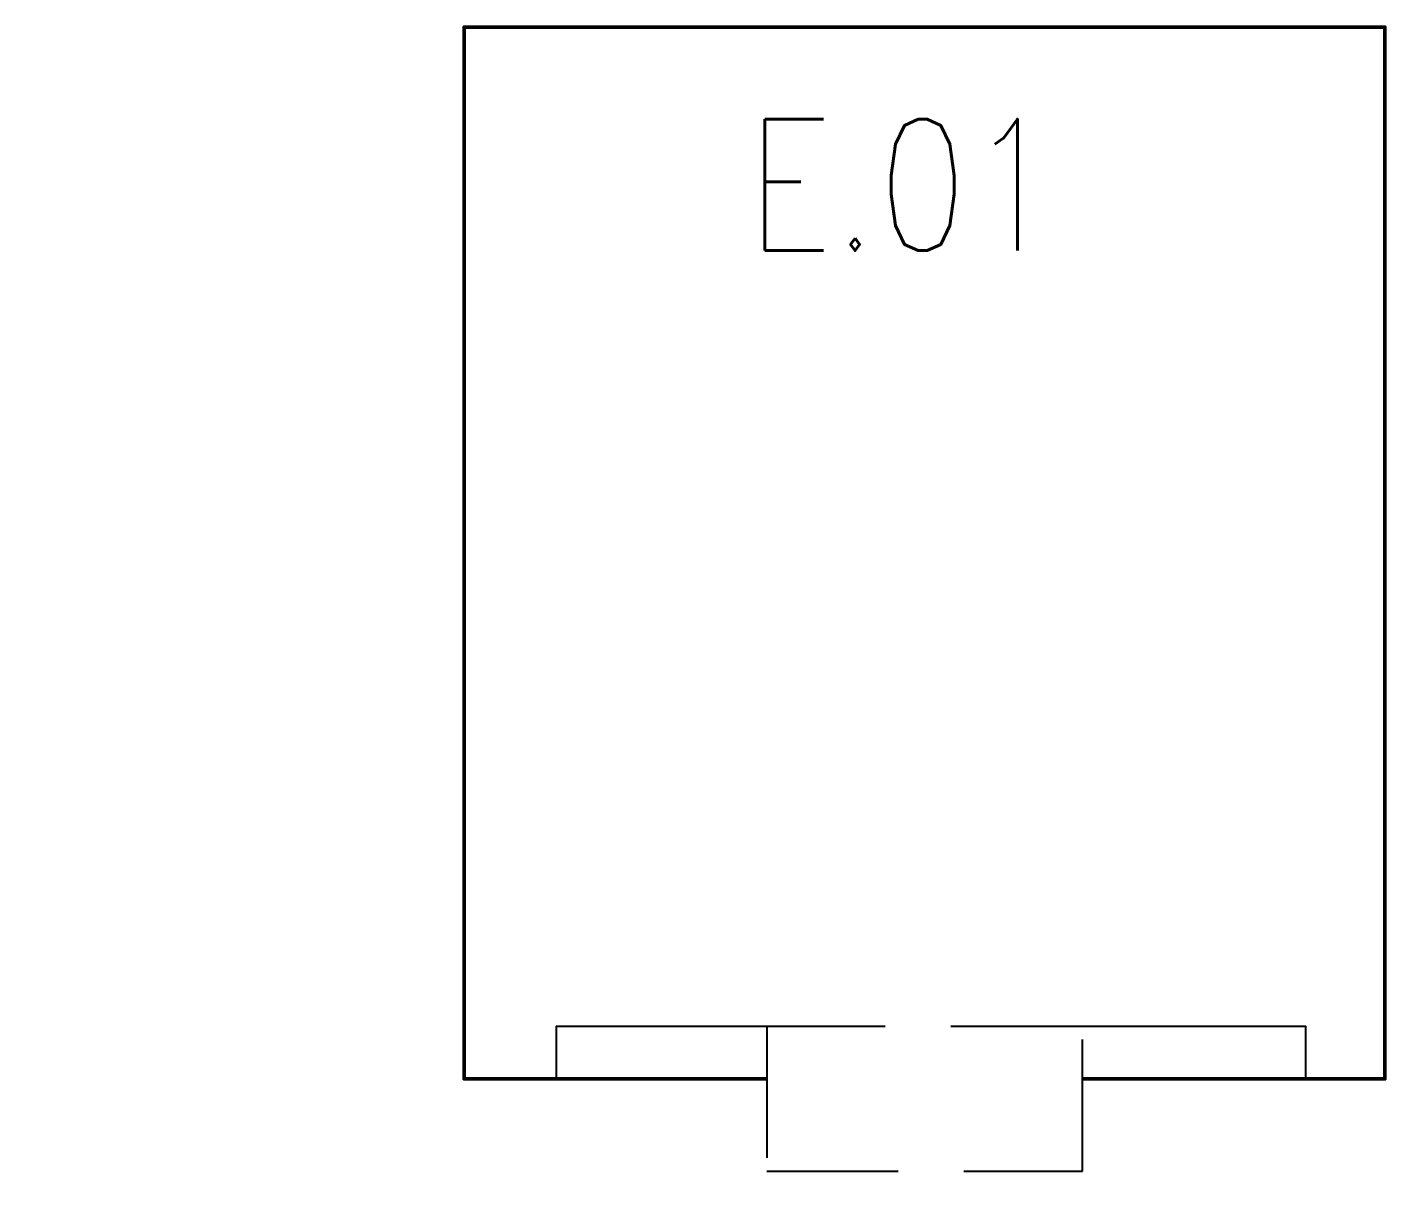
# Model space of a CAD drawing. Extents: x 820 to 5791, y 1495 to 5010.
# Drawn here: x 2364.8 to 2468, y 3727.5 to 3815.3 of the extents above; entities that cross this region are included whole.
import ezdxf
from ezdxf.enums import TextEntityAlignment as Align

# ---------------------------------------------------------------- set-up
doc = ezdxf.new("R2010")
doc.units = 0
doc.header["$LTSCALE"] = 20
doc.linetypes.add('BORDER', pattern=[1.75, 0.5, -0.25, 0.5, -0.25, 0, -0.25])
for name, color, linetype, lineweight in [('-DWG_ANA', 7, 'CONTINUOUS', 50), ('-DWG_ANA_1', 7, 'BORDER', 25), ('-DWG_DETAY1', 7, 'CONTINUOUS', 25), ('NO', 7, 'CONTINUOUS', 30)]:
    doc.layers.add(name, color=color, linetype=linetype, lineweight=lineweight)
for name, color, linetype in [('BL-E', 32, 'CONTINUOUS'), ('Kıtc-003 Kapı', 3, 'CONTINUOUS'), ('Kıtc-034 Soğuk Oda', 1, 'CONTINUOUS')]:
    doc.layers.add(name, color=color, linetype=linetype)
doc.styles.add('ROMANS', font='romans.shx', dxfattribs={"width": 0.8})

# ---------------------------------------------------------------- blocks, each defined once
blk = doc.blocks.new('A$C022B2E79')
at = {"layer": 'Kıtc-003 Kapı', "linetype": 'ByBlock'}
for points in [[(2.87, 69.63, 0.617768), (3.45, 69.88), (3.51, 70.98), (0.31, 70.98), (0.37, 69.88, 0.617768), (0.94, 69.63, -0.364026)], [(1.8, 69.76, -0.39805), (1.94, 69.76), (5.23, 66.82), (2.97, 64.56), (0.03, 67.85, -0.39805), (0.03, 67.98)], [(0.55, 66.58), (0.37, 69.88, 0.617768), (0.94, 69.63, -0.364026), (2.87, 69.63, 0.617768), (3.45, 69.88), (3.26, 66.58, -0.39805), (3.16, 66.48), (0.65, 66.48, -0.39805)], [(68.52, 5.66, 0.491935), (69.93, 7.07), (7.71, 69.3, 0.499706), (6.29, 67.88)]]:
    blk.add_lwpolyline(points, format="xyb", close=True, dxfattribs=at)
blk.add_lwpolyline([(62.86, 0), (68.52, 5.66), (6.29, 67.88), (0.63, 62.23), (62.86, 0)], dxfattribs=at)
blk.add_circle((1.91, 67.88), 1, dxfattribs=at)
blk.add_circle((1.91, 67.88), 1, dxfattribs=at)
blk.add_arc((43.52, 53.51), 53.42, 299.6259, 19.0898, dxfattribs=at)
blk = doc.blocks.new('1AS-BW150')
at = {"layer": '-DWG_ANA', "color": 0}
blk.add_lwpolyline([(47, 0), (70, 0), (70, -80), (0, -80), (0, 0), (23, 0)], dxfattribs=at)
at = {"layer": '-DWG_ANA_1', "color": 0}
blk.add_lwpolyline([(23, 7), (23, -4), (47, -4), (47, 7)], close=True, dxfattribs=at)
at = {"layer": '-DWG_DETAY1', "color": 0}
for points in [[(6, 0), (6, -4), (23, -4)], [(47, -4), (63, -4), (63, 0)]]:
    blk.add_lwpolyline(points, dxfattribs=at)
at = {"layer": 'NO', "linetype": 'Continuous', "style": 'ROMANS', "width": 0.8}
blk.add_attdef('NO', text='', height=10, dxfattribs=at).set_placement((36.67, -68), align=Align.MIDDLE)

msp = doc.modelspace()

# ---------------------------------------------------------------- block references
at = {"layer": 'BL-E', "linetype": 'Continuous'}
ref = msp.add_blockref('1AS-BW150', (2467.98, 3735.26), dxfattribs=dict(at, rotation=180))
ref.add_attrib('NO', 'E.01', dxfattribs={"layer": 'NO', "linetype": 'Continuous', "height": 10, "rotation": 360, "style": 'ROMANS', "width": 0.8}).set_placement((2431.3, 3803.26), align=Align.MIDDLE)
at = {"layer": 'Kıtc-034 Soğuk Oda', "rotation": 180}
msp.add_blockref('A$C022B2E79', (2369.58, 3757.73), dxfattribs=at)

doc.saveas('drawing.dxf')
